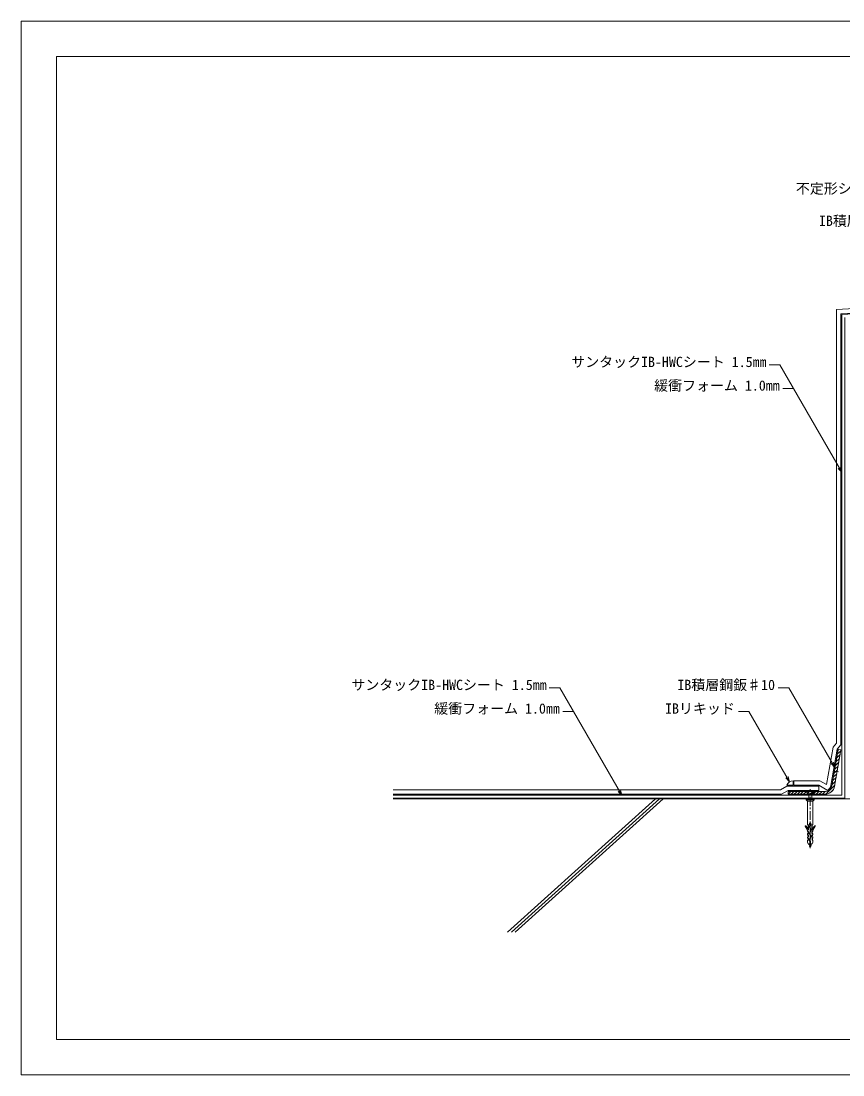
# Model space of a CAD drawing. Units: millimetres, scale not verified. Extents: x -840 to 840, y -594 to 594.
# Drawn here: x -840 to 86, y -594 to 594 of the extents above; entities that cross this region are included whole.
import ezdxf
from ezdxf.enums import TextEntityAlignment as Align

# ---------------------------------------------------------------- set-up
doc = ezdxf.new("R2010")
doc.units = ezdxf.units.MM
doc.header["$LTSCALE"] = 2
doc.linetypes.add('CHAIN1', pattern=[8, 5, -1, 1, -1])
for name, color, linetype, lineweight in [('0-0_輪郭線', 2, 'Continuous', 9), ('0-1_図面枠', 7, 'Continuous', 9), ('0-2_文字', 5, 'Continuous', 9), ('0-6_IBｼｰﾄ', 7, 'Continuous', 9), ('0-7_部材(ﾋﾞｽ類)', 7, 'Continuous', 9), ('0-8_中心線', 2, 'CHAIN1', 9), ('0-9_寸法線', 7, 'Continuous', 9), ('0-A_躯体', 7, 'Continuous', 9), ('0-C_緩衝フォーム', 7, 'Continuous', 9), ('0-D_部材(積層鋼板)', 4, 'Continuous', 9), ('0-F_IBリキッド', 7, 'Continuous', 9)]:
    doc.layers.add(name, color=color, linetype=linetype, lineweight=lineweight)
doc.styles.add('ＭＳ ゴシック', font='')
doc.styles.get('ＭＳ ゴシック').set_extended_font_data('MS Gothic')

msp = doc.modelspace()

# ---------------------------------------------------------------- linework, layer by layer
at = {"layer": '0-0_輪郭線'}
msp.add_lwpolyline([(800, 554), (-800, 554), (-800, -554), (800, -554)], close=True, dxfattribs=at)
at = {"layer": '0-1_図面枠'}
msp.add_lwpolyline([(840, -594), (840, 594), (-840, 594), (-840, -594)], close=True, dxfattribs=at)
at = {"layer": '0-6_IBｼｰﾄ'}
for p, q in [((79.031, 268.894), (199.234, 274.904)), ((79.031, -220.144), (79.031, 268.894)), ((84.031, 264.137), (200.822, 269.977)), ((84.031, -221.963), (84.031, 264.137)), ((75.237, -224.666), (67.822, -266.718)), ((75.237, -224.666), (79.031, -220.144)), ((79.928, -226.854), (84.031, -221.963)), ((79.928, -226.854), (72.696, -267.872)), ((15.857, -272.603), (-420.635, -272.603)), ((23.074, -268.436), (15.857, -272.603)), ((59.064, -268.436), (23.074, -268.436)), ((60.404, -262.436), (31.074, -262.436)), ((31.074, -267.436), (31.074, -262.436)), ((59.064, -267.436), (31.074, -267.436)), ((68.599, -272.941), (59.064, -267.436)), ((59.064, -273.436), (59.064, -268.436)), ((67.822, -266.718), (60.404, -262.436)), ((17.197, -277.603), (-420.635, -277.603)), ((24.414, -273.436), (17.197, -277.603)), ((59.064, -273.436), (24.414, -273.436))]:
    msp.add_line(p, q, dxfattribs=at)
msp.add_arc((66.064, -266.703), 6.733, 292.11188, 350, dxfattribs=at)
at = {"layer": '0-7_部材(ﾋﾞｽ類)'}
for p, q in [((44.914, -274.436), (53.914, -274.436)), ((44.916, -283.936), (53.911, -283.936)), ((51.084, -277.266), (47.744, -277.266)), ((47.744, -283.936), (47.744, -277.68)), ((51.084, -277.68), (51.084, -283.936)), ((52.414, -285.451), (46.414, -285.451)), ((47.234, -316.939), (47.036, -316.68)), ((48.999, -312.465), (48.43, -313.889)), ((49.808, -318.122), (48.44, -321.321)), ((48.453, -314.756), (49.801, -317.663)), ((49.041, -312.45), (48.461, -313.9)), ((49.839, -318.135), (48.47, -321.334)), ((48.483, -314.742), (49.831, -317.649)), ((48.951, -321.541), (50.321, -318.375)), ((48.981, -321.554), (50.352, -318.388)), ((49.046, -314.135), (49.617, -312.707)), ((50.318, -317.418), (49.05, -314.465)), ((49.065, -311.363), (49.065, -312.154)), ((49.077, -314.147), (49.657, -312.696)), ((50.348, -317.404), (49.081, -314.452)), ((49.098, -311.344), (49.098, -312.154)), ((49.729, -312.154), (49.729, -311.344)), ((49.762, -312.154), (49.762, -311.363)), ((51.593, -316.939), (51.791, -316.68)), ((49.79, -325.834), (48.242, -328.757)), ((48.243, -329.907), (48.968, -331.274)), ((49.818, -325.851), (48.272, -328.772)), ((48.272, -329.891), (48.998, -331.258)), ((48.448, -322.2), (49.827, -325.265)), ((48.478, -322.187), (49.857, -325.251)), ((48.825, -329.05), (50.411, -326.081)), ((49.559, -330.942), (48.831, -329.625)), ((48.854, -329.065), (50.441, -326.097)), ((49.588, -330.926), (48.86, -329.608)), ((50.405, -324.943), (48.957, -321.929)), ((50.439, -324.936), (48.987, -321.915)), ((49.09, -331.632), (49.057, -331.632)), ((49.057, -331.632), (49.077, -333.334)), ((49.77, -331.632), (49.737, -331.632)), ((49.75, -333.334), (49.77, -331.632)), ((50.587, -333.334), (47.576, -334.385)), ((50.3, -333.334), (47.576, -334.285)), ((48.121, -333.334), (48.206, -333.655)), ((50.707, -333.334), (48.497, -334.739)), ((50.362, -336.111), (48.722, -336.682)), ((50.362, -336.211), (48.722, -336.782)), ((50.047, -335.796), (48.955, -336.449)), ((49.887, -336.393), (49.081, -336.92))]:
    msp.add_line(p, q, dxfattribs=at)
for points in [[(47.451, -276.973), (44.914, -274.436), (44.914, -274.136), (53.914, -274.136), (53.914, -274.436), (51.376, -276.973)], [(52.454, -285.392), (53.911, -283.936), (53.911, -283.334), (44.916, -283.334), (44.916, -283.936), (46.373, -285.392)], [(46.431, -285.534), (46.431, -311.871), (46.449, -311.871), (46.52, -311.907), (46.591, -311.907), (46.663, -311.942), (46.871, -311.989)], [(51.956, -311.989), (52.164, -311.942), (52.236, -311.907), (52.307, -311.907), (52.378, -311.871), (52.396, -311.871), (52.396, -285.534)], [(43.665, -313.748), (46.414, -317.945), (46.502, -319.545), (47.569, -319.545), (47.569, -321.767), (46.414, -321.767), (46.502, -323.385), (47.516, -323.385), (47.445, -325.59), (46.414, -325.59), (46.502, -327.207), (47.374, -327.207), (47.302, -329.43), (46.414, -329.43), (46.521, -331.57), (47.164, -333.334), (51.664, -333.334), (52.306, -331.57), (52.414, -329.43), (51.525, -329.43), (51.453, -327.207), (52.325, -327.207), (52.414, -325.59), (51.382, -325.59), (51.311, -323.385), (52.325, -323.385), (52.414, -321.767), (51.258, -321.767), (51.258, -319.545), (52.325, -319.545), (52.414, -317.945), (55.162, -313.748)], [(47.036, -312.191), (47.036, -316.68), (44.388, -313.215)], [(46.502, -318.545), (46.502, -318.794), (46.805, -319.559), (46.84, -320.767)], [(49.065, -312.083), (47.569, -312.083), (47.569, -317.945), (47.303, -317.945), (47.303, -317.192)], [(49.762, -312.083), (51.258, -312.083), (51.258, -317.945), (51.524, -317.945), (51.524, -317.192)], [(54.439, -313.215), (51.791, -316.68), (51.791, -312.191)], [(52.325, -318.545), (52.325, -318.794), (52.022, -319.559), (51.987, -320.767)], [(46.894, -324.59), (46.876, -323.381), (46.502, -322.581), (46.502, -322.385)], [(46.502, -326.207), (46.502, -326.385), (46.947, -327.221), (46.965, -328.43)], [(49.09, -333.334), (49.09, -332.357), (49.737, -332.357), (49.737, -333.334)], [(52.325, -326.207), (52.325, -326.385), (51.88, -327.221), (51.862, -328.43)], [(51.934, -324.59), (51.951, -323.381), (52.325, -322.581), (52.325, -322.385)], [(48.628, -333.334), (48.206, -333.655), (47.576, -334.285), (47.576, -334.385), (48.497, -334.739), (48.955, -336.449), (48.722, -336.682), (48.722, -336.782), (49.081, -336.92), (49.414, -338.16), (49.887, -336.393), (50.362, -336.211), (50.362, -336.111), (50.047, -335.796), (50.707, -333.334)]]:
    msp.add_lwpolyline(points, dxfattribs=at)
for centre, radius, start, end in [((46.744, -277.68), 1, 0, 45), ((52.084, -277.68), 1, 135, 180), ((46.231, -285.534), 0.2, 0, 45), ((52.596, -285.534), 0.2, 135, 180), ((44.031, -313.487), 0.449, 37.38183, 215.39037), ((46.829, -312.191), 0.207, 0, 78.37519), ((46.803, -317.192), 0.5, 0, 30.42714), ((49.447, -314.295), 1.095, 158.2146, 204.87271), ((49.447, -314.295), 1.062, 158.17187, 204.87271), ((49.414, -310.775), 0.683, 300.64443, 239.35557), ((49.414, -310.775), 0.65, 298.99242, 241.00758), ((48.302, -312.154), 0.763, 335.97512, 0), ((49.447, -314.295), 0.431, 158.20137, 203.23665), ((48.302, -312.154), 0.796, 338.19323, 0), ((49.447, -314.295), 0.398, 158.19323, 203.23665), ((48.302, -312.154), 1.427, 337.19074, 0), ((48.302, -312.154), 1.46, 338.19323, 0), ((49.29, -317.9), 0.564, 336.84042, 24.87271), ((49.29, -317.9), 0.597, 336.84042, 24.87271), ((49.225, -317.9), 1.194, 336.58818, 23.8287), ((49.225, -317.9), 1.228, 336.58818, 23.8287), ((52.024, -317.192), 0.5, 149.57286, 180), ((51.998, -312.191), 0.207, 101.62481, 180), ((54.796, -313.487), 0.449, 324.60963, 142.61817), ((49.327, -329.331), 1.228, 152.09899, 207.95156), ((49.327, -329.331), 1.194, 152.09899, 207.95156), ((49.447, -321.751), 1.095, 156.84042, 204.22194), ((49.447, -321.751), 1.062, 156.84042, 204.22194), ((49.351, -329.331), 0.597, 151.87656, 209.41932), ((49.351, -329.331), 0.564, 151.87656, 209.43109), ((49.376, -321.728), 0.465, 156.27812, 205.66734), ((49.376, -321.728), 0.431, 156.27812, 205.66734), ((48.294, -331.632), 0.763, 0, 27.95156), ((48.294, -331.632), 0.796, 0, 27.95156), ((48.31, -331.632), 1.427, 0, 28.91197), ((48.31, -331.632), 1.46, 0, 28.91198), ((49.323, -325.518), 0.564, 325.90086, 26.66039), ((49.323, -325.518), 0.597, 326.07565, 26.59167), ((49.358, -325.518), 1.194, 331.85925, 28.78795), ((49.358, -325.518), 1.228, 331.85949, 28.27499)]:
    msp.add_arc(centre, radius, start, end, dxfattribs=at)
at = {"layer": '0-8_中心線'}
for p, q in [((81.196, -252.488), (76.272, -251.619)), ((49.414, -338.504), (49.414, -271.806))]:
    msp.add_line(p, q, dxfattribs=at)
at = {"layer": '0-9_寸法線'}
for p, q in [((30.49, 179.955), (18.49, 179.955)), ((25.461, -157.464), (13.461, -157.464)), ((77.336, -247.315), (25.461, -157.464)), ((-217.343, -184.133), (-229.343, -184.133)), ((-19.594, -184.133), (-31.594, -184.133)), ((26.234, -263.51), (-19.594, -184.133))]:
    msp.add_line(p, q, dxfattribs=at)
for points in [[(85.031, 85.485), (15.093, 206.623), (3.093, 206.623)], [(80.789, 89.728), (85.031, 85.485), (83.479, 91.281)], [(-162.802, -278.603), (-232.74, -157.464), (-244.74, -157.464)], [(73.093, -243.072), (77.336, -247.315), (75.783, -241.519)], [(21.992, -259.267), (26.234, -263.51), (24.681, -257.714)], [(-167.044, -274.36), (-162.802, -278.603), (-164.355, -272.807)]]:
    msp.add_lwpolyline(points, dxfattribs=at)
at = {"layer": '0-A_躯体'}
for p, q in [((-124.913, -282.936), (-291.629, -432.936)), ((-120.635, -282.936), (-287.183, -432.936)), ((-116.348, -282.936), (-282.997, -432.936))]:
    msp.add_line(p, q, dxfattribs=at)
msp.add_lwpolyline([(179.365, 89.064), (179.365, -282.936), (-420.635, -282.936)], dxfattribs=at)
at = {"layer": '0-C_緩衝フォーム'}
msp.add_line((85.031, 263.186), (259.334, 271.901), dxfattribs=at)
for points in [[(85.031, 263.186), (85.031, -278.603), (-420.635, -278.603)], [(88.365, 260.015), (88.365, -281.936), (-420.635, -281.936)]]:
    msp.add_lwpolyline(points, dxfattribs=at)
at = {"layer": '0-D_部材(積層鋼板)'}
for p, q in [((78.423, -241.146), (82.327, -237.242)), ((79.18, -236.854), (83.084, -232.95)), ((79.937, -232.561), (83.841, -228.658)), ((80.694, -228.269), (81.782, -227.181)), ((76.91, -249.731), (80.814, -245.827)), ((77.667, -245.439), (81.57, -241.535)), ((74.639, -262.608), (78.543, -258.704)), ((75.396, -258.316), (79.3, -254.412)), ((66.918, -277.4), (77.029, -267.289)), ((73.78, -274.074), (74.933, -272.921)), ((73.882, -266.901), (77.786, -262.997)), ((24.414, -277.478), (27.456, -274.436)), ((27.825, -277.603), (30.992, -274.436)), ((31.36, -277.603), (34.527, -274.436)), ((34.896, -277.603), (38.063, -274.436)), ((38.431, -277.603), (41.598, -274.436)), ((41.967, -277.603), (45.134, -274.436)), ((45.503, -277.603), (48.669, -274.436)), ((49.038, -277.603), (52.205, -274.436)), ((52.574, -277.603), (55.74, -274.436)), ((56.109, -277.603), (59.276, -274.436)), ((59.645, -277.603), (62.811, -274.436)), ((63.18, -277.603), (66.509, -274.274))]:
    msp.add_line(p, q, dxfattribs=at)
at = {"layer": '0-D_部材(積層鋼板)', "color": 7}
for points in [[(76.799, -268.595), (84.031, -227.577), (80.913, -227.027), (73.68, -268.045)], [(66.064, -274.436), (24.414, -274.436), (24.414, -277.603), (66.064, -277.603)]]:
    msp.add_lwpolyline(points, dxfattribs=at)
at = {"layer": '0-D_部材(積層鋼板)'}
msp.add_lwpolyline([(76.153, -254.023), (78.214, -251.962), (80.057, -250.12)], dxfattribs=at)
at = {"layer": '0-D_部材(積層鋼板)', "color": 7}
for radius in [7.733, 10.9]:
    msp.add_arc((66.064, -266.703), radius, 270, 350, dxfattribs=at)
at = {"layer": '0-F_IBリキッド'}
for q in [(23.074, -267.436), (30.074, -262.436)]:
    msp.add_line((30.074, -267.436), q, dxfattribs=at)
msp.add_arc((30.074, -269.836), 7.4, 90, 161.07536, dxfattribs=at)

# ---------------------------------------------------------------- texts
at = {"layer": '0-2_文字', "color": 7, "style": 'ＭＳ ゴシック'}
for s, p in [('不定形シーリング材', (33.201, 395.991)), ('IB積層鋼鈑♯60', (59.242, 359.584)), ('サンタックIB-HWCシート 1.5㎜', (-219.929, 200.564)), ('緩衝フォーム 1.0㎜', (-126.503, 173.896)), ('サンタックIB-HWCシート 1.5㎜', (-467.763, -163.523)), ('IB積層鋼鈑♯10', (-100.32, -163.523)), ('緩衝フォーム 1.0㎜', (-374.336, -190.192)), ('IBリキッド', (-114.163, -190.192))]:
    msp.add_text(s, height=11.54, dxfattribs=at).set_placement(p, align=Align.BOTTOM_LEFT)

doc.saveas('drawing.dxf')
